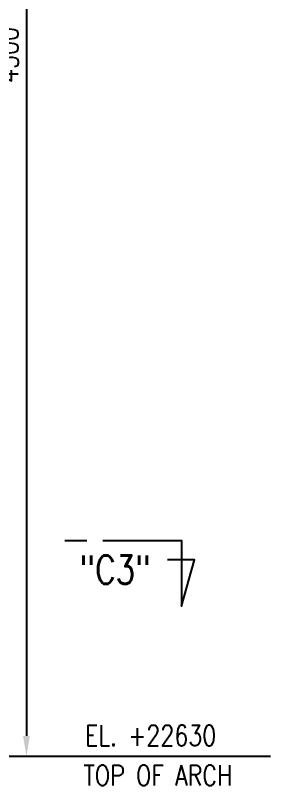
# Model space of a CAD drawing. Header units: millimetres. Extents: x 0 to 134087, y -49114 to 20834.
# Drawn here: x 63080 to 63864, y -40545 to -38184 of the extents above; entities that cross this region are included whole.
import ezdxf
from ezdxf.enums import TextEntityAlignment as Align

# ---------------------------------------------------------------- set-up
doc = ezdxf.new("R2010")
doc.units = ezdxf.units.MM
doc.header["$LTSCALE"] = 35
for name, color, linetype in [('CON-C', 4, 'Continuous'), ('CON-W', 7, 'Continuous'), ('CON-Y', 2, 'Continuous'), ('Dim-W', 7, 'Continuous'), ('STL-OBJT', 7, 'Continuous'), ('TXTT-C', 4, 'Continuous')]:
    doc.layers.add(name, color=color, linetype=linetype)
doc.styles.add('SIMPLEX', font='simplex.shx', dxfattribs={"width": 0.8})
doc.dimstyles.new('DIM25', dxfattribs={"dimscale": 25, "dimtxt": 2.5, "dimasz": 2.5, "dimexe": 1, "dimexo": 1, "dimgap": 1, "dimtad": 1, "dimdec": 1, "dimdsep": 46, "dimtxsty": 'SIMPLEX', "dimcen": 0, "dimclrt": 2, "dimazin": 2, "dimtfac": 1, "dimtdec": 1, "dimtix": 1, "dimtmove": 2, "dimatfit": 0, "dimfxl": 0.18, "dimtolj": 1, "dimtzin": 0, "dimarcsym": 0})

# ---------------------------------------------------------------- blocks, each defined once
blk = doc.blocks.new('*D2587')
at = {"layer": 'DEFPOINTS', "color": 0, "transparency": 16777216}
for p in [(59205.1, -36155.2), (62077.1, -40455.2), (63114.2, -40455.2)]:
    blk.add_point(p, dxfattribs=at)
at = {"layer": 'Dim-W', "color": 0, "lineweight": -2, "transparency": 16777216}
for p, q in [((59230.1, -36155.2), (63139.2, -36155.2)), ((63114.2, -36217.7), (63114.2, -40392.7)), ((62102.1, -40455.2), (63139.2, -40455.2))]:
    blk.add_line(p, q, dxfattribs=at)
at = {"layer": 'Dim-W', "color": 0, "transparency": 16777216}
for points in [[(63103.8, -36217.7), (63124.7, -36217.7), (63114.2, -36155.2)], [(63103.8, -40392.7), (63124.7, -40392.7), (63114.2, -40455.2)]]:
    blk.add_solid(points, dxfattribs=at)
at = {"layer": 'Dim-W', "color": 2, "transparency": 16777216, "insert": (63058, -38305.2), "char_height": 62.5, "attachment_point": 5, "rotation": 90, "style": 'SIMPLEX', "bg_fill": 3, "box_fill_scale": 1.1, "bg_fill_color": 256, "bg_fill_true_color": 13158600, "bg_fill_transparency": 0}
blk.add_mtext('\\A1;4300', dxfattribs=at)
blk = doc.blocks.new('SECMARK2')
at = {"layer": 'TXTT-C'}
blk.add_line((0, 0), (-2.717, 0), dxfattribs=at)
blk.add_lwpolyline([(-4.667, 0), (-14.317, 0), (-14.317, 8.05), (-15.933, 2.383), (-12.633, 2.383)], dxfattribs=at)
at = {"layer": 'TXTT-C', "style": 'SIMPLEX', "width": 1.17}
blk.add_attdef('TAG', text='', height=3.5, dxfattribs=at).set_placement((-7.82, 1.36), align=Align.CENTER)

msp = doc.modelspace()

# ---------------------------------------------------------------- block references
at = {"layer": 'CON-W'}
ref = msp.add_blockref('SECMARK2', (63231.9806, -39793.2867), dxfattribs=dict(at, xscale=25, yscale=25, zscale=25, rotation=180))
ref.add_attrib('TAG', '"C3"', (63277.2489, -39926.9534), dxfattribs={"layer": 'CON-C', "height": 87.5, "style": 'SIMPLEX', "width": 0.8})

# ---------------------------------------------------------------- texts
at = {"layer": 'CON-Y', "style": 'SIMPLEX', "width": 0.8}
for s, p in [('EL. +22630', (63294.01, -40422.5964)), ('TOP OF ARCH', (63289.8287, -40544.9194))]:
    msp.add_text(s, height=62.5, dxfattribs=at).set_placement(p)

# ---------------------------------------------------------------- dimensions: what is measured, and where the dimension line sits
at = {"layer": 'Dim-W'}
dim = msp.add_linear_dim(base=(63114.2408, -40455.2481), p1=(59205.1409, -36155.2481), p2=(62077.1409, -40455.2481), angle=90, dimstyle='DIM25', override={"dimdec": 0, "dimtdec": 0, "dimtix": 0, "dimtmove": 0, "dimatfit": 2, "dimtfill": 1}, dxfattribs=at)
dim.commit()
dim.dimension.update_dxf_attribs({"geometry": '*D2587', "text_midpoint": (63114.2408, -38305.2481), "dimtype": 160})

# ---------------------------------------------------------------- next in the draw order: linework, layer by layer
at = {"layer": 'STL-OBJT'}
msp.add_line((63864.0365, -40455.2481), (63127.9626, -40455.2481), dxfattribs=at)

doc.saveas('drawing.dxf')
